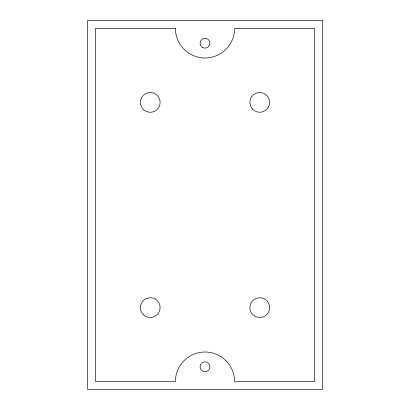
<?xml version="1.0" encoding="UTF-8"?>
<svg xmlns="http://www.w3.org/2000/svg" width="410" height="410" viewBox="0 0 410 410"><rect width="100%" height="100%" fill="white"/><g stroke="black" fill="none" stroke-linecap="round" stroke-linejoin="round"><path stroke-width="0.61" d="M322.409 20.5L87.591 20.5L87.591 389.5L322.409 389.5L322.409 20.5M175.403 28.392L95.484 28.392L95.484 381.607L175.403 381.607A29.597 29.597 0 0 1 205 352.005A29.597 29.597 0 0 1 234.597 381.607L314.516 381.607L314.516 28.392L234.597 28.392A29.597 29.597 0 0 1 205 57.994A29.597 29.597 0 0 1 175.403 28.392M143.264 314.588A9.866 9.866 0 0 0 159.772 310.165A9.866 9.866 0 0 0 147.687 298.08A9.866 9.866 0 0 0 143.264 314.588M143.905 109.952A9.866 9.866 0 0 0 159.962 104.099A9.866 9.866 0 0 0 146.862 93.121A9.866 9.866 0 0 0 143.905 109.952M254.825 316.156A9.866 9.866 0 0 0 269.626 307.608A9.866 9.866 0 0 0 254.825 299.064A9.866 9.866 0 0 0 254.825 316.156M252.78 109.367A9.866 9.866 0 0 0 269.288 104.945A9.866 9.866 0 0 0 257.203 92.86A9.866 9.866 0 0 0 252.78 109.367M202.33 47.34A4.935 4.935 0 0 0 209.925 43.429A4.935 4.935 0 0 0 202.74 38.806A4.935 4.935 0 0 0 202.33 47.34M202.535 371.081A4.935 4.935 0 0 0 209.935 366.806A4.935 4.935 0 0 0 202.535 362.537A4.935 4.935 0 0 0 202.535 371.081"/></g></svg>
